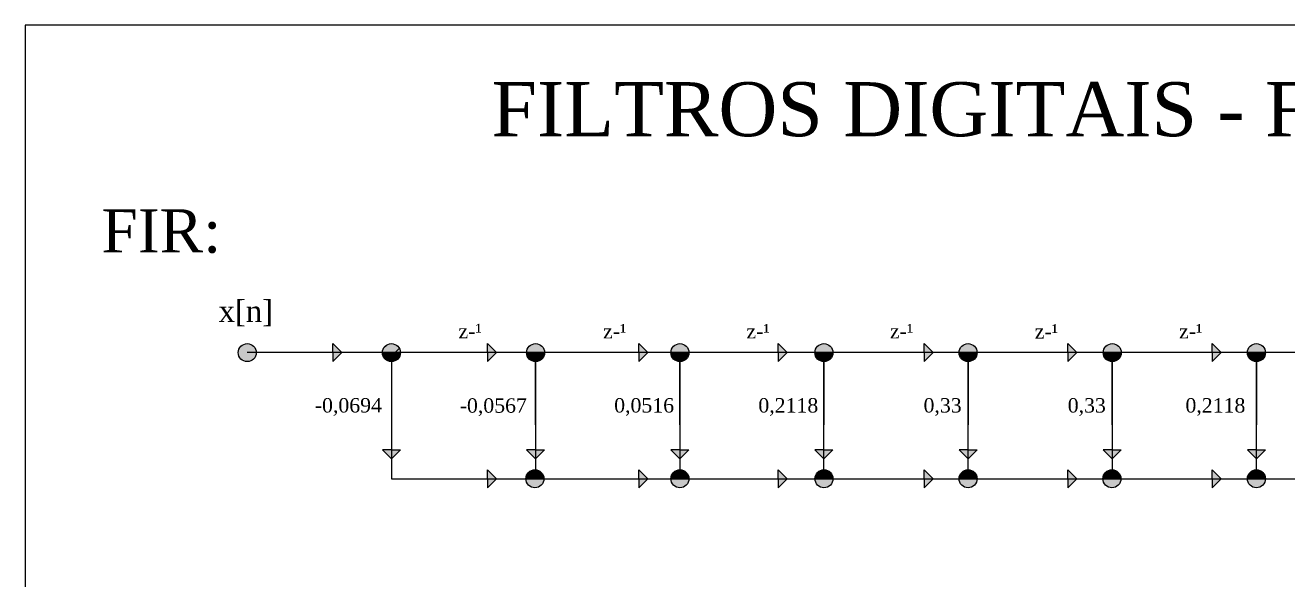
# Model space of a CAD drawing. Header units: millimetres. Extents: x 0 to 600, y -3 to 410.
# Drawn here: x 10 to 360.3, y 256.1 to 410 of the extents above; entities that cross this region are included whole.
import ezdxf

# ---------------------------------------------------------------- set-up
doc = ezdxf.new("R2010")
doc.units = ezdxf.units.MM
doc.layers.add('Default', color=7, linetype='Continuous')

msp = doc.modelspace()

# ---------------------------------------------------------------- hatches: boundary and pattern name
at = {"layer": 'Default', "linetype": 'Continuous'}
h = msp.add_hatch(color=7, dxfattribs=at)
edge = h.paths.add_edge_path()
edge.add_ellipse((71.58, 319.15), major_axis=(2.5, 0), ratio=1, start_angle=0, end_angle=360)
for points in [[(97.83, 319.15), (95.33, 321.65), (95.33, 319.15), (95.33, 316.65)], [(140.73, 319.15), (138.23, 321.65), (138.23, 319.15), (138.23, 316.65)], [(182.74, 319.15), (180.24, 321.65), (180.24, 319.15), (180.24, 316.65)], [(221.38, 319.15), (218.88, 321.65), (218.88, 319.15), (218.88, 316.65)], [(261.91, 319.15), (259.41, 321.65), (259.41, 319.15), (259.41, 316.65)], [(301.77, 319.15), (299.27, 321.65), (299.27, 319.15), (299.27, 316.65)], [(341.76, 319.15), (339.26, 321.65), (339.26, 319.15), (339.26, 316.65)], [(111.58, 289.67), (114.08, 292.17), (111.58, 292.17), (109.08, 292.17)], [(154.08, 292.17), (151.58, 292.17), (149.08, 292.17), (151.58, 289.67)], [(194.08, 292.17), (191.58, 292.17), (189.08, 292.17), (191.58, 289.67)], [(234.08, 292.17), (231.58, 292.17), (229.08, 292.17), (231.58, 289.67)], [(274.08, 292.17), (271.58, 292.17), (269.08, 292.17), (271.58, 289.67)], [(314.08, 292.17), (311.58, 292.17), (309.08, 292.17), (311.58, 289.67)], [(354.08, 292.17), (351.58, 292.17), (349.08, 292.17), (351.58, 289.67)], [(140.73, 284.15), (138.23, 286.65), (138.23, 284.15), (138.23, 281.65)], [(182.74, 284.15), (180.24, 286.65), (180.24, 284.15), (180.24, 281.65)], [(221.38, 284.15), (218.88, 286.65), (218.88, 284.15), (218.88, 281.65)], [(261.91, 284.15), (259.41, 286.65), (259.41, 284.15), (259.41, 281.65)], [(301.77, 284.15), (299.27, 286.65), (299.27, 284.15), (299.27, 281.65)], [(341.76, 284.15), (339.26, 286.65), (339.26, 284.15), (339.26, 281.65)]]:
    msp.add_hatch(color=7, dxfattribs=at).paths.add_polyline_path(points)
h = msp.add_hatch(dxfattribs=at)
h.set_pattern_fill('LINE', angle=45, style=0)
edge = h.paths.add_edge_path()
edge.add_line((111.58, 319.15), (114.08, 319.15))
edge.add_arc((111.58, 319.15), 2.5, 0, 180)
edge.add_line((109.08, 319.15), (111.58, 319.15))
h = msp.add_hatch(dxfattribs=at)
h.set_pattern_fill('LINE', angle=45, style=0)
edge = h.paths.add_edge_path()
edge.add_line((111.58, 319.15), (114.08, 319.15))
edge.add_arc((111.58, 319.15), 2.5, 0, 180)
edge.add_line((109.08, 319.15), (111.58, 319.15))
h = msp.add_hatch(color=7, dxfattribs=at)
edge = h.paths.add_edge_path()
edge.add_line((109.08, 319.15), (111.58, 319.15))
edge.add_line((111.58, 319.15), (114.08, 319.15))
edge.add_arc((111.58, 319.15), 2.5, 0, 180)
h = msp.add_hatch(color=7, dxfattribs=at)
edge = h.paths.add_edge_path()
edge.add_arc((111.58, 319.15), 2.5, 180, 270)
edge.add_line((111.58, 316.65), (111.58, 319.15))
edge.add_line((111.58, 319.15), (109.08, 319.15))
h = msp.add_hatch(color=7, dxfattribs=at)
edge = h.paths.add_edge_path()
edge.add_arc((111.58, 319.15), 2.5, 270, 360)
edge.add_line((114.08, 319.15), (111.58, 319.15))
edge.add_line((111.58, 319.15), (111.58, 316.65))
h = msp.add_hatch(color=7, dxfattribs=at)
edge = h.paths.add_edge_path()
edge.add_line((151.58, 319.15), (154.08, 319.15))
edge.add_arc((151.58, 319.15), 2.5, 0, 180)
edge.add_line((149.08, 319.15), (151.58, 319.15))
h = msp.add_hatch(color=7, dxfattribs=at)
edge = h.paths.add_edge_path()
edge.add_line((151.58, 319.15), (149.08, 319.15))
edge.add_arc((151.58, 319.15), 2.5, 180, 270)
edge.add_line((151.58, 316.65), (151.58, 319.15))
h = msp.add_hatch(color=7, dxfattribs=at)
edge = h.paths.add_edge_path()
edge.add_arc((151.58, 319.15), 2.5, 270, 360)
edge.add_line((154.08, 319.15), (151.58, 319.15))
edge.add_line((151.58, 319.15), (151.58, 316.65))
h = msp.add_hatch(color=7, dxfattribs=at)
edge = h.paths.add_edge_path()
edge.add_arc((191.62, 319.15), 2.5, 0, 180)
edge.add_line((189.12, 319.15), (191.58, 319.15))
edge.add_line((191.58, 319.15), (194.12, 319.15))
h = msp.add_hatch(color=7, dxfattribs=at)
edge = h.paths.add_edge_path()
edge.add_arc((191.62, 319.15), 2.5, 180, 269.0785)
edge.add_line((191.58, 316.65), (191.58, 319.15))
edge.add_line((191.58, 319.15), (189.12, 319.15))
h = msp.add_hatch(color=7, dxfattribs=at)
edge = h.paths.add_edge_path()
edge.add_arc((191.62, 319.15), 2.5, 269.0785, 360)
edge.add_line((194.12, 319.15), (191.58, 319.15))
edge.add_line((191.58, 319.15), (191.58, 316.65))
h = msp.add_hatch(color=7, dxfattribs=at)
edge = h.paths.add_edge_path()
edge.add_line((231.58, 319.15), (234.08, 319.15))
edge.add_arc((231.58, 319.15), 2.5, 0, 180)
edge.add_line((229.08, 319.15), (231.58, 319.15))
h = msp.add_hatch(color=7, dxfattribs=at)
edge = h.paths.add_edge_path()
edge.add_arc((231.58, 319.15), 2.5, 180, 270)
edge.add_line((231.58, 316.65), (231.58, 319.15))
edge.add_line((231.58, 319.15), (229.08, 319.15))
h = msp.add_hatch(color=7, dxfattribs=at)
edge = h.paths.add_edge_path()
edge.add_line((231.58, 319.15), (231.58, 316.65))
edge.add_arc((231.58, 319.15), 2.5, 270, 360)
edge.add_line((234.08, 319.15), (231.58, 319.15))
h = msp.add_hatch(color=7, dxfattribs=at)
edge = h.paths.add_edge_path()
edge.add_arc((271.58, 319.15), 2.5, 0, 180)
edge.add_line((269.08, 319.15), (271.58, 319.15))
edge.add_line((271.58, 319.15), (274.08, 319.15))
h = msp.add_hatch(color=7, dxfattribs=at)
edge = h.paths.add_edge_path()
edge.add_line((271.58, 319.15), (269.08, 319.15))
edge.add_arc((271.58, 319.15), 2.5, 180, 270)
edge.add_line((271.58, 316.65), (271.58, 319.15))
h = msp.add_hatch(color=7, dxfattribs=at)
edge = h.paths.add_edge_path()
edge.add_line((271.58, 319.15), (271.58, 316.65))
edge.add_arc((271.58, 319.15), 2.5, 270, 360)
edge.add_line((274.08, 319.15), (271.58, 319.15))
h = msp.add_hatch(color=7, dxfattribs=at)
edge = h.paths.add_edge_path()
edge.add_arc((311.58, 319.15), 2.5, 0, 180)
edge.add_line((309.08, 319.15), (311.58, 319.15))
edge.add_line((311.58, 319.15), (314.08, 319.15))
h = msp.add_hatch(color=7, dxfattribs=at)
edge = h.paths.add_edge_path()
edge.add_line((311.58, 316.65), (311.58, 319.15))
edge.add_line((311.58, 319.15), (309.08, 319.15))
edge.add_arc((311.58, 319.15), 2.5, 180, 270)
h = msp.add_hatch(color=7, dxfattribs=at)
edge = h.paths.add_edge_path()
edge.add_line((314.08, 319.15), (311.58, 319.15))
edge.add_line((311.58, 319.15), (311.58, 316.65))
edge.add_arc((311.58, 319.15), 2.5, 270, 360)
h = msp.add_hatch(color=7, dxfattribs=at)
edge = h.paths.add_edge_path()
edge.add_arc((351.58, 319.15), 2.5, 0, 180)
edge.add_line((349.08, 319.15), (351.58, 319.15))
edge.add_line((351.58, 319.15), (354.08, 319.15))
h = msp.add_hatch(color=7, dxfattribs=at)
edge = h.paths.add_edge_path()
edge.add_line((351.58, 316.65), (351.58, 319.15))
edge.add_line((351.58, 319.15), (349.08, 319.15))
edge.add_arc((351.58, 319.15), 2.5, 180, 270)
h = msp.add_hatch(color=7, dxfattribs=at)
edge = h.paths.add_edge_path()
edge.add_arc((351.58, 319.15), 2.5, 270, 360)
edge.add_line((354.08, 319.15), (351.58, 319.15))
edge.add_line((351.58, 319.15), (351.58, 316.65))
h = msp.add_hatch(color=7, dxfattribs=at)
edge = h.paths.add_edge_path()
edge.add_line((151.58, 284.15), (151.58, 286.64))
edge.add_arc((151.41, 284.15), 2.5, 86.072, 180)
edge.add_line((148.91, 284.15), (151.58, 284.15))
h = msp.add_hatch(color=7, dxfattribs=at)
edge = h.paths.add_edge_path()
edge.add_line((151.58, 284.15), (148.91, 284.15))
edge.add_arc((151.41, 284.15), 2.5, 180, 360)
edge.add_line((153.91, 284.15), (151.58, 284.15))
h = msp.add_hatch(color=7, dxfattribs=at)
edge = h.paths.add_edge_path()
edge.add_line((151.58, 284.15), (153.91, 284.15))
edge.add_arc((151.41, 284.15), 2.5, 0, 86.072)
edge.add_line((151.58, 286.64), (151.58, 284.15))
h = msp.add_hatch(color=7, dxfattribs=at)
edge = h.paths.add_edge_path()
edge.add_arc((191.62, 284.15), 2.5, 90.9215, 180)
edge.add_line((189.12, 284.15), (191.58, 284.15))
edge.add_line((191.58, 284.15), (191.58, 286.65))
h = msp.add_hatch(color=7, dxfattribs=at)
edge = h.paths.add_edge_path()
edge.add_arc((191.62, 284.15), 2.5, 180, 360)
edge.add_line((194.12, 284.15), (191.58, 284.15))
edge.add_line((191.58, 284.15), (189.12, 284.15))
h = msp.add_hatch(color=7, dxfattribs=at)
edge = h.paths.add_edge_path()
edge.add_arc((191.62, 284.15), 2.5, 0, 90.9215)
edge.add_line((191.58, 286.65), (191.58, 284.15))
edge.add_line((191.58, 284.15), (194.12, 284.15))
h = msp.add_hatch(color=7, dxfattribs=at)
edge = h.paths.add_edge_path()
edge.add_line((231.58, 284.15), (231.58, 286.65))
edge.add_arc((231.6, 284.15), 2.5, 90.4233, 180)
edge.add_line((229.1, 284.15), (231.58, 284.15))
h = msp.add_hatch(color=7, dxfattribs=at)
edge = h.paths.add_edge_path()
edge.add_arc((231.6, 284.15), 2.5, 180, 360)
edge.add_line((234.1, 284.15), (231.58, 284.15))
edge.add_line((231.58, 284.15), (229.1, 284.15))
h = msp.add_hatch(color=7, dxfattribs=at)
edge = h.paths.add_edge_path()
edge.add_arc((231.6, 284.15), 2.5, 0, 90.4233)
edge.add_line((231.58, 286.65), (231.58, 284.15))
edge.add_line((231.58, 284.15), (234.1, 284.15))
h = msp.add_hatch(color=7, dxfattribs=at)
edge = h.paths.add_edge_path()
edge.add_line((269.08, 284.15), (271.58, 284.15))
edge.add_line((271.58, 284.15), (271.58, 286.65))
edge.add_arc((271.58, 284.15), 2.5, 90, 180)
h = msp.add_hatch(color=7, dxfattribs=at)
edge = h.paths.add_edge_path()
edge.add_line((274.08, 284.15), (271.58, 284.15))
edge.add_line((271.58, 284.15), (269.08, 284.15))
edge.add_arc((271.58, 284.15), 2.5, 180, 360)
h = msp.add_hatch(color=7, dxfattribs=at)
edge = h.paths.add_edge_path()
edge.add_line((271.58, 286.65), (271.58, 284.15))
edge.add_line((271.58, 284.15), (274.08, 284.15))
edge.add_arc((271.58, 284.15), 2.5, 0, 90)
h = msp.add_hatch(color=7, dxfattribs=at)
edge = h.paths.add_edge_path()
edge.add_line((311.58, 284.15), (311.58, 286.65))
edge.add_arc((311.49, 284.15), 2.5, 88.0854, 180)
edge.add_line((308.99, 284.15), (311.58, 284.15))
h = msp.add_hatch(color=7, dxfattribs=at)
edge = h.paths.add_edge_path()
edge.add_line((311.58, 284.15), (308.99, 284.15))
edge.add_arc((311.49, 284.15), 2.5, 180, 360)
edge.add_line((313.99, 284.15), (311.58, 284.15))
h = msp.add_hatch(color=7, dxfattribs=at)
edge = h.paths.add_edge_path()
edge.add_arc((311.49, 284.15), 2.5, 0, 88.0854)
edge.add_line((311.58, 286.65), (311.58, 284.15))
edge.add_line((311.58, 284.15), (313.99, 284.15))
h = msp.add_hatch(color=7, dxfattribs=at)
edge = h.paths.add_edge_path()
edge.add_arc((351.58, 284.15), 2.5, 90, 180)
edge.add_line((349.08, 284.15), (351.58, 284.15))
edge.add_line((351.58, 284.15), (351.58, 286.65))
h = msp.add_hatch(color=7, dxfattribs=at)
edge = h.paths.add_edge_path()
edge.add_arc((351.58, 284.15), 2.5, 180, 360)
edge.add_line((354.08, 284.15), (351.58, 284.15))
edge.add_line((351.58, 284.15), (349.08, 284.15))
h = msp.add_hatch(color=7, dxfattribs=at)
edge = h.paths.add_edge_path()
edge.add_line((351.58, 284.15), (354.08, 284.15))
edge.add_arc((351.58, 284.15), 2.5, 0, 90)
edge.add_line((351.58, 286.65), (351.58, 284.15))

# ---------------------------------------------------------------- linework, layer by layer
at = {"layer": 'Default', "color": 7, "linetype": 'Continuous'}
for p, q in [((584, 410), (10, 410)), ((10, 410), (10, 10)), ((81.58, 319.15), (71.58, 319.15)), ((111.58, 319.15), (81.58, 319.15)), ((95.33, 321.65), (97.83, 319.15)), ((95.33, 319.15), (95.33, 321.65)), ((95.33, 319.15), (95.33, 316.65)), ((95.33, 316.65), (97.83, 319.15)), ((111.58, 319.15), (111.58, 284.15)), ((151.58, 319.15), (111.58, 319.15)), ((138.23, 321.65), (140.73, 319.15)), ((138.23, 319.15), (138.23, 321.65)), ((138.23, 319.15), (138.23, 316.65)), ((138.23, 316.65), (140.73, 319.15)), ((151.58, 299.15), (151.58, 319.15)), ((151.58, 319.15), (151.58, 284.15)), ((191.58, 319.15), (151.58, 319.15)), ((180.24, 321.65), (182.74, 319.15)), ((180.24, 319.15), (180.24, 321.65)), ((180.24, 319.15), (180.24, 316.65)), ((180.24, 316.65), (182.74, 319.15)), ((191.58, 299.15), (191.58, 319.15)), ((191.58, 319.15), (191.58, 284.15)), ((231.58, 319.15), (191.58, 319.15)), ((218.88, 321.65), (221.38, 319.15)), ((218.88, 319.15), (218.88, 321.65)), ((218.88, 319.15), (218.88, 316.65)), ((218.88, 316.65), (221.38, 319.15)), ((231.58, 319.15), (231.58, 299.15)), ((231.58, 284.15), (231.58, 319.15)), ((271.58, 319.15), (231.58, 319.15)), ((259.41, 321.65), (261.91, 319.15)), ((259.41, 319.15), (259.41, 321.65)), ((259.41, 319.15), (259.41, 316.65)), ((259.41, 316.65), (261.91, 319.15)), ((271.58, 319.15), (271.58, 299.15)), ((271.58, 284.15), (271.58, 319.15)), ((311.58, 319.15), (271.58, 319.15)), ((299.27, 321.65), (301.77, 319.15)), ((299.27, 319.15), (299.27, 321.65)), ((299.27, 319.15), (299.27, 316.65)), ((299.27, 316.65), (301.77, 319.15)), ((311.58, 299.15), (311.58, 319.15)), ((311.58, 319.15), (311.58, 284.15)), ((351.58, 319.15), (311.58, 319.15)), ((339.26, 321.65), (341.76, 319.15)), ((339.26, 319.15), (339.26, 321.65)), ((339.26, 319.15), (339.26, 316.65)), ((339.26, 316.65), (341.76, 319.15)), ((351.58, 319.15), (351.58, 299.15)), ((351.58, 284.15), (351.58, 319.15)), ((391.58, 319.15), (351.58, 319.15)), ((109.08, 292.17), (111.58, 289.67)), ((109.08, 292.17), (111.58, 289.67)), ((111.58, 292.17), (109.08, 292.17)), ((111.58, 292.17), (114.08, 292.17)), ((114.08, 292.17), (111.58, 289.67)), ((149.08, 292.17), (151.58, 289.67)), ((149.08, 292.17), (151.58, 289.67)), ((151.58, 292.17), (149.08, 292.17)), ((151.58, 292.17), (154.08, 292.17)), ((154.08, 292.17), (151.58, 289.67)), ((189.08, 292.17), (191.58, 289.67)), ((189.08, 292.17), (191.58, 289.67)), ((191.58, 292.17), (189.08, 292.17)), ((191.58, 292.17), (194.08, 292.17)), ((194.08, 292.17), (191.58, 289.67)), ((229.08, 292.17), (231.58, 289.67)), ((229.08, 292.17), (231.58, 289.67)), ((231.58, 292.17), (229.08, 292.17)), ((231.58, 292.17), (234.08, 292.17)), ((234.08, 292.17), (231.58, 289.67)), ((269.08, 292.17), (271.58, 289.67)), ((269.08, 292.17), (271.58, 289.67)), ((271.58, 292.17), (269.08, 292.17)), ((271.58, 292.17), (274.08, 292.17)), ((274.08, 292.17), (271.58, 289.67)), ((309.08, 292.17), (311.58, 289.67)), ((309.08, 292.17), (311.58, 289.67)), ((311.58, 292.17), (309.08, 292.17)), ((311.58, 292.17), (314.08, 292.17)), ((314.08, 292.17), (311.58, 289.67)), ((349.08, 292.17), (351.58, 289.67)), ((349.08, 292.17), (351.58, 289.67)), ((351.58, 292.17), (349.08, 292.17)), ((351.58, 292.17), (354.08, 292.17)), ((354.08, 292.17), (351.58, 289.67)), ((111.58, 284.15), (151.58, 284.15)), ((138.23, 286.65), (140.73, 284.15)), ((138.23, 284.15), (138.23, 286.65)), ((138.23, 286.65), (140.73, 284.15)), ((138.23, 284.15), (138.23, 281.65)), ((138.23, 281.65), (140.73, 284.15)), ((151.58, 284.15), (191.58, 284.15)), ((180.24, 286.65), (182.74, 284.15)), ((180.24, 284.15), (180.24, 286.65)), ((180.24, 286.65), (182.74, 284.15)), ((180.24, 284.15), (180.24, 281.65)), ((180.24, 281.65), (182.74, 284.15)), ((191.58, 284.15), (231.58, 284.15)), ((218.88, 286.65), (221.38, 284.15)), ((218.88, 284.15), (218.88, 286.65)), ((218.88, 286.65), (221.38, 284.15)), ((218.88, 284.15), (218.88, 281.65)), ((218.88, 281.65), (221.38, 284.15)), ((231.58, 284.15), (271.58, 284.15)), ((259.41, 286.65), (261.91, 284.15)), ((259.41, 284.15), (259.41, 286.65)), ((259.41, 286.65), (261.91, 284.15)), ((259.41, 284.15), (259.41, 281.65)), ((259.41, 281.65), (261.91, 284.15)), ((271.58, 284.15), (311.58, 284.15)), ((299.27, 286.65), (301.77, 284.15)), ((299.27, 284.15), (299.27, 286.65)), ((299.27, 286.65), (301.77, 284.15)), ((299.27, 284.15), (299.27, 281.65)), ((299.27, 281.65), (301.77, 284.15)), ((311.58, 284.15), (351.58, 284.15)), ((339.26, 286.65), (341.76, 284.15)), ((339.26, 284.15), (339.26, 286.65)), ((339.26, 286.65), (341.76, 284.15)), ((339.26, 284.15), (339.26, 281.65)), ((339.26, 281.65), (341.76, 284.15)), ((351.58, 284.15), (391.58, 284.15))]:
    msp.add_line(p, q, dxfattribs=at)
for centre in [(71.58, 319.15), (111.58, 319.15), (151.58, 319.15), (191.62, 319.15), (231.58, 319.15), (271.58, 319.15), (311.58, 319.15), (351.58, 319.15), (151.41, 284.15), (191.62, 284.15), (231.6, 284.15), (271.58, 284.15), (311.49, 284.15), (351.58, 284.15)]:
    msp.add_circle(centre, 2.5, dxfattribs=at)

# ---------------------------------------------------------------- texts
at = {"layer": 'Default', "attachment_point": 1}
for s, insert, char_height, width in [('{\\fTimes New Roman|b0||i0||c0|p34;\\C7;\\H15.;\\W1.;FILTROS DIGITAIS - FIR e IIR}', (139.37, 394.21), 15, 296.682), ('{\\fTimes New Roman|b0||i0||c0|p34;\\C7;\\H12.;\\W1.;FIR:}', (31.15, 358.94), 12, 71.9916), ('{\\fTimes New Roman|b0||i0||c0|p34;\\C7;\\H6.;\\W1.;\\pxsm1.079166667;x[n]}', (63.65, 333.67), 6, 16.5782), ('{\\fTimes New Roman|b0||i0||c0|p34;\\C7;\\H4.;\\W1.;\\pxsm1.079166667;     z-¹ }', (122.64, 327.13), 4, 16.9953), ('{\\fTimes New Roman|b0||i0||c0|p34;\\C7;\\H4.;\\W1.;\\pxsm1.079166667;     z-¹ }', (162.75, 327.08), 4, 16.9953), ('{\\fTimes New Roman|b0||i0||c0|p34;\\C7;\\H4.;\\W1.;\\pxsm1.079166667;     z-¹ }', (202.53, 327.09), 4, 16.9953), ('{\\fTimes New Roman|b0||i0||c0|p34;\\C7;\\H4.;\\W1.;\\pxsm1.079166667;     z-¹ }', (242.34, 327.11), 4, 16.9953), ('{\\fTimes New Roman|b0||i0||c0|p34;\\C7;\\H4.;\\W1.;\\pxsm1.079166667;     z-¹ }', (282.53, 327.05), 4, 16.9953), ('{\\fTimes New Roman|b0||i0||c0|p34;\\C7;\\H4.;\\W1.;\\pxsm1.079166667;     z-¹ }', (322.56, 327.09), 4, 16.9953), ('{\\fTimes New Roman|b0||i0||c0|p34;\\C7;\\H4.;\\W1.;\\pxsm1.079166667;      -0,0694}', (81.27, 306.54), 4, 30.4455), ('{\\fTimes New Roman|b0||i0||c0|p34;\\C7;\\H4.;\\W1.;\\pxsm1.079166667;-0,0567}', (130.54, 306.48), 4, 20.436), ('{\\fTimes New Roman|b0||i0||c0|p34;\\C7;\\H4.;\\W1.;\\pxsm1.079166667;            0,0516}', (155.27, 306.53), 4, 38.3697), ('{\\fTimes New Roman|b0||i0||c0|p34;\\C7;\\H4.;\\W1.;\\pxsm1.079166667;            0,2118}', (195.27, 306.53), 4, 38.3697), ('{\\fTimes New Roman|b0||i0||c0|p34;\\C7;\\H4.;\\W1.;\\pxsm1.079166667;              0,33}', (238.08, 306.53), 4, 35.0332), ('{\\fTimes New Roman|b0||i0||c0|p34;\\C7;\\H4.;\\W1.;\\pxsm1.079166667;              0,33}', (278.08, 306.53), 4, 35.0332), ('{\\fTimes New Roman|b0||i0||c0|p34;\\C7;\\H4.;\\W1.;\\pxsm1.079166667;           0,2118}', (315.27, 306.53), 4, 36.7014)]:
    msp.add_mtext(s, dxfattribs=dict(at, insert=insert, char_height=char_height, width=width))

doc.saveas('drawing.dxf')
